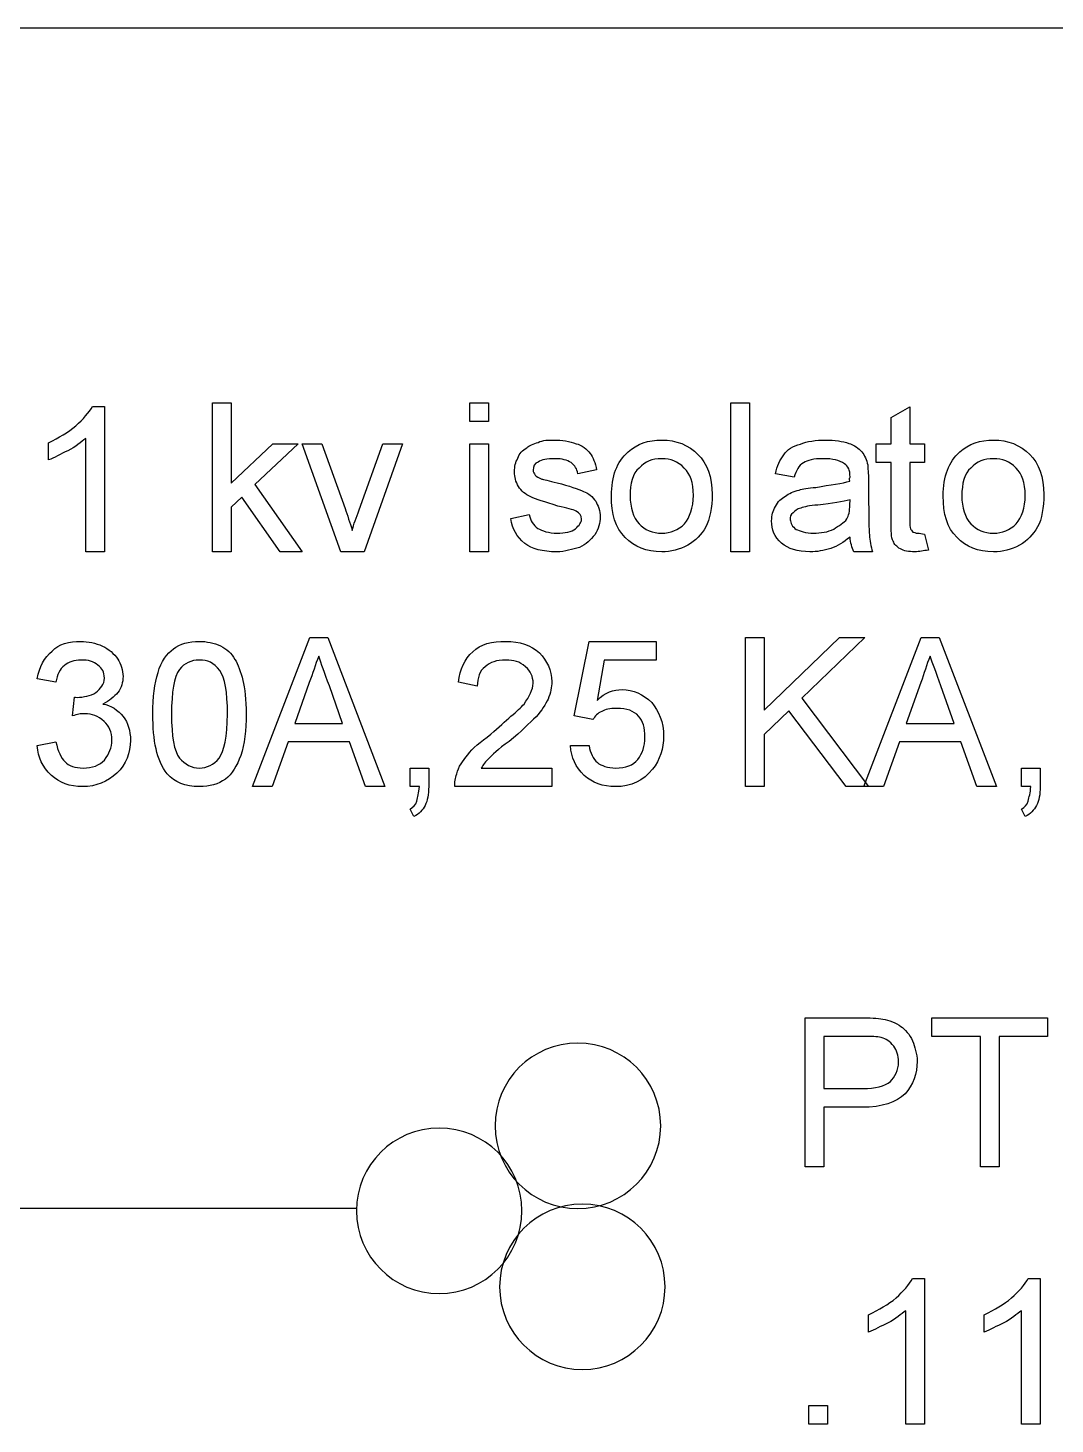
# Model space of a CAD drawing. Header units: millimetres. Extents: x 12 to 286, y 8 to 173.
# Drawn here: x 89.23 to 98.95, y 110.38 to 123.6 of the extents above; entities that cross this region are included whole.
import ezdxf

# ---------------------------------------------------------------- set-up
doc = ezdxf.new("R2010")
doc.units = ezdxf.units.MM
doc.layers.get('0').update_dxf_attribs({"linetype": 'CONTINUOUS'})

msp = doc.modelspace()

# ---------------------------------------------------------------- linework, layer by layer
at = {"color": 0}
for p, q in [((40.6121, 123.599), (159.272, 123.599)), ((89.8454, 120.015), (89.9583, 120.015)), ((89.9583, 120.015), (89.9583, 118.64)), ((90.9807, 118.64), (90.9807, 120.051)), ((90.9807, 120.051), (91.1571, 120.051)), ((91.1571, 120.051), (91.1571, 119.291)), ((93.4159, 119.874), (93.4159, 120.051)), ((93.4159, 120.051), (93.5923, 120.051)), ((93.5923, 120.051), (93.5923, 119.874)), ((95.8854, 118.64), (95.8854, 120.051)), ((95.8854, 120.051), (96.0617, 120.051)), ((96.0617, 120.051), (96.0617, 118.64)), ((97.4026, 119.911), (97.579, 120.013)), ((97.579, 120.013), (97.579, 119.662)), ((93.5923, 119.874), (93.4159, 119.874)), ((97.4026, 119.662), (97.4026, 119.911)), ((89.4292, 119.509), (89.4292, 119.672)), ((89.7819, 118.64), (89.7819, 119.712)), ((91.1571, 119.291), (91.5515, 119.662)), ((91.7924, 119.662), (91.3832, 119.276)), ((91.5515, 119.662), (91.7924, 119.662)), ((92.1964, 118.64), (91.8284, 119.662)), ((91.8284, 119.662), (92.0143, 119.662)), ((92.0143, 119.662), (92.2376, 119.05)), ((92.3699, 119.038), (92.5946, 119.662)), ((92.7806, 119.662), (92.4154, 118.64)), ((92.5946, 119.662), (92.7806, 119.662)), ((93.4159, 118.64), (93.4159, 119.662)), ((93.4159, 119.662), (93.5923, 119.662)), ((93.5923, 119.662), (93.5923, 118.64)), ((97.2605, 119.485), (97.2605, 119.662)), ((97.2605, 119.662), (97.4026, 119.662)), ((97.579, 119.662), (97.7194, 119.662)), ((97.7194, 119.662), (97.7194, 119.485)), ((97.4026, 119.485), (97.2605, 119.485)), ((97.4026, 118.933), (97.4026, 119.485)), ((97.7194, 119.485), (97.579, 119.485)), ((97.579, 119.485), (97.579, 118.944)), ((94.6146, 119.415), (94.4383, 119.379)), ((96.4847, 119.345), (96.3083, 119.379)), ((91.3832, 119.276), (91.8284, 118.64)), ((97.1903, 119.311), (97.1903, 119.101)), ((91.2594, 119.158), (91.1571, 119.061)), ((91.6217, 118.64), (91.2594, 119.158)), ((94.7568, 119.169), (94.7568, 119.169)), ((97.0125, 119.085), (97.0139, 119.133)), ((97.8958, 119.169), (97.8958, 119.169)), ((91.1571, 119.061), (91.1571, 118.64)), ((93.8029, 118.956), (93.9793, 118.992)), ((97.0139, 118.78), (97.0139, 118.78)), ((97.7194, 118.806), (97.7554, 118.656)), ((89.9583, 118.64), (89.7819, 118.64)), ((91.1571, 118.64), (90.9807, 118.64)), ((91.8284, 118.64), (91.6217, 118.64)), ((92.4154, 118.64), (92.1964, 118.64)), ((93.5923, 118.64), (93.4159, 118.64)), ((96.0617, 118.64), (95.8854, 118.64)), ((97.2263, 118.64), (97.0499, 118.64)), ((91.3613, 116.417), (91.9014, 117.828)), ((91.9014, 117.828), (92.0722, 117.828)), ((92.0722, 117.828), (92.6123, 116.417)), ((94.404, 117.086), (94.5444, 117.792)), ((94.5444, 117.792), (95.1798, 117.792)), ((95.1798, 117.792), (95.1798, 117.615)), ((96.0258, 116.417), (96.0258, 117.828)), ((96.0258, 117.828), (96.2021, 117.828)), ((96.2021, 117.828), (96.2021, 117.142)), ((96.2021, 117.142), (96.9148, 117.828)), ((97.1543, 117.828), (96.5592, 117.253)), ((96.9148, 117.828), (97.1543, 117.828)), ((97.1462, 116.417), (97.6877, 117.828)), ((97.6877, 117.828), (97.8574, 117.828)), ((97.8574, 117.828), (98.3989, 116.417)), ((94.6877, 117.615), (94.6217, 117.233)), ((95.1798, 117.615), (94.6877, 117.615)), ((89.4994, 117.405), (89.323, 117.439)), ((91.8972, 117.402), (91.7593, 117.016)), ((92.2129, 117.016), (92.0873, 117.37)), ((93.4861, 117.369), (93.3097, 117.405)), ((97.6835, 117.402), (97.5459, 117.016)), ((97.9992, 117.016), (97.874, 117.37)), ((89.6567, 117.086), (89.6744, 117.263)), ((96.5592, 117.253), (97.1903, 116.417)), ((90.4173, 117.104), (90.4173, 117.104)), ((96.4364, 117.136), (96.2021, 116.91)), ((96.9779, 116.417), (96.4364, 117.136)), ((91.7593, 117.016), (92.2129, 117.016)), ((94.5804, 117.052), (94.404, 117.086)), ((97.5459, 117.016), (97.9992, 117.016)), ((89.323, 116.805), (89.4994, 116.84)), ((91.6975, 116.84), (91.5458, 116.417)), ((92.2761, 116.84), (91.6975, 116.84)), ((92.4278, 116.417), (92.2761, 116.84)), ((96.2021, 116.91), (96.2021, 116.417)), ((97.4824, 116.84), (97.3307, 116.417)), ((98.0613, 116.84), (97.4824, 116.84)), ((98.2126, 116.417), (98.0613, 116.84)), ((94.3681, 116.805), (94.5444, 116.805)), ((92.8508, 116.417), (92.8508, 116.593)), ((92.8508, 116.593), (93.0271, 116.593)), ((93.0271, 116.593), (93.0271, 116.417)), ((93.5246, 116.593), (94.1917, 116.593)), ((94.1917, 116.593), (94.1917, 116.417)), ((98.6374, 116.417), (98.6374, 116.593)), ((98.6374, 116.593), (98.8138, 116.593)), ((98.8138, 116.593), (98.8138, 116.417)), ((91.5458, 116.417), (91.3613, 116.417)), ((92.6123, 116.417), (92.4278, 116.417)), ((92.939, 116.417), (92.8508, 116.417)), ((94.1917, 116.417), (93.2737, 116.417)), ((96.2021, 116.417), (96.0258, 116.417)), ((97.1903, 116.417), (96.9779, 116.417)), ((97.3307, 116.417), (97.1462, 116.417)), ((98.3989, 116.417), (98.2126, 116.417)), ((98.7242, 116.417), (98.6374, 116.417)), ((92.8867, 116.134), (92.8508, 116.204)), ((98.6716, 116.134), (98.6374, 116.204)), ((96.5909, 112.819), (96.5909, 114.23)), ((96.5909, 114.23), (97.113, 114.23)), ((97.7896, 114.053), (97.7896, 114.23)), ((97.7896, 114.23), (98.884, 114.23)), ((98.884, 114.23), (98.884, 114.053)), ((97.1324, 114.053), (96.7673, 114.053)), ((96.7673, 114.053), (96.7673, 113.558)), ((98.2486, 114.053), (97.7896, 114.053)), ((98.2486, 112.819), (98.2486, 114.053)), ((98.884, 114.053), (98.425, 114.053)), ((98.425, 114.053), (98.425, 112.819)), ((96.7673, 113.558), (97.1352, 113.558)), ((97.1254, 113.382), (96.7673, 113.382)), ((96.7673, 113.382), (96.7673, 112.819)), ((96.7673, 112.819), (96.5909, 112.819)), ((98.425, 112.819), (98.2486, 112.819)), ((92.3438, 112.423), (85.8654, 112.423)), ((97.6066, 111.76), (97.7194, 111.76)), ((97.7194, 111.76), (97.7194, 110.383)), ((98.6991, 111.76), (98.8138, 111.76)), ((98.8138, 111.76), (98.8138, 110.383)), ((97.1903, 111.253), (97.1903, 111.416)), ((97.5431, 110.383), (97.5431, 111.456)), ((98.2846, 111.253), (98.2846, 111.416)), ((98.6374, 110.383), (98.6374, 111.456)), ((96.6251, 110.383), (96.6251, 110.56)), ((96.6251, 110.56), (96.8015, 110.56)), ((96.8015, 110.56), (96.8015, 110.383)), ((96.8015, 110.383), (96.6251, 110.383)), ((97.7194, 110.383), (97.5431, 110.383)), ((98.8138, 110.383), (98.6374, 110.383))]:
    msp.add_line(p, q, dxfattribs=at)
for points in [[(89.6881, 119.832), (89.7572, 119.898), (89.8137, 119.955), (89.8454, 120.015)], [(89.4292, 119.672), (89.5283, 119.724), (89.6137, 119.769), (89.6881, 119.832)], [(89.7819, 119.712), (89.7393, 119.68), (89.6842, 119.634), (89.6137, 119.596)], [(93.8706, 119.526), (93.8802, 119.575), (93.919, 119.599), (93.9546, 119.625)], [(93.9546, 119.625), (93.9782, 119.645), (94.0181, 119.662), (94.0636, 119.676)], [(94.0636, 119.676), (94.1063, 119.698), (94.1599, 119.698), (94.2125, 119.698)], [(94.2125, 119.698), (94.2855, 119.698), (94.3624, 119.687), (94.4217, 119.663)], [(94.4217, 119.663), (94.4757, 119.652), (94.5265, 119.61), (94.5554, 119.571)], [(94.9138, 119.585), (94.9949, 119.662), (95.1068, 119.698), (95.2334, 119.698)], [(95.2334, 119.698), (95.3657, 119.698), (95.4871, 119.652), (95.5753, 119.561)], [(96.387, 119.557), (96.4198, 119.614), (96.4752, 119.637), (96.544, 119.66)], [(96.544, 119.66), (96.6047, 119.686), (96.6929, 119.698), (96.7825, 119.698)], [(96.7825, 119.698), (96.8678, 119.698), (96.9465, 119.687), (97.0015, 119.666)], [(97.0015, 119.666), (97.0499, 119.655), (97.0993, 119.618), (97.1254, 119.585)], [(98.0528, 119.585), (98.1357, 119.662), (98.2472, 119.698), (98.3728, 119.698)], [(98.3728, 119.698), (98.5061, 119.698), (98.6261, 119.652), (98.7143, 119.561)], [(89.6137, 119.596), (89.5421, 119.567), (89.4842, 119.528), (89.4292, 119.509)], [(93.8389, 119.397), (93.8389, 119.45), (93.8484, 119.487), (93.8706, 119.526)], [(94.0636, 119.49), (94.0262, 119.479), (94.0153, 119.443), (94.0153, 119.414)], [(94.2262, 119.521), (94.1395, 119.521), (94.0964, 119.511), (94.0636, 119.49)], [(94.3751, 119.484), (94.3377, 119.509), (94.2894, 119.521), (94.2262, 119.521)], [(94.4383, 119.379), (94.4316, 119.425), (94.4093, 119.459), (94.3751, 119.484)], [(94.5554, 119.571), (94.5804, 119.539), (94.6051, 119.48), (94.6146, 119.415)], [(94.7568, 119.169), (94.7568, 119.356), (94.8076, 119.495), (94.9138, 119.585)], [(95.2334, 119.521), (95.1399, 119.521), (95.075, 119.493), (95.0186, 119.433)], [(95.4458, 119.433), (95.3823, 119.498), (95.3174, 119.521), (95.2334, 119.521)], [(95.5753, 119.561), (95.6606, 119.48), (95.709, 119.344), (95.709, 119.182)], [(96.3083, 119.379), (96.3249, 119.452), (96.3496, 119.512), (96.387, 119.557)], [(96.5743, 119.482), (96.5274, 119.458), (96.5041, 119.41), (96.4847, 119.345)], [(96.7602, 119.521), (96.6668, 119.521), (96.6128, 119.508), (96.5743, 119.482)], [(96.9627, 119.472), (96.9105, 119.509), (96.8498, 119.521), (96.7602, 119.521)], [(97.1254, 119.585), (97.1504, 119.555), (97.1709, 119.512), (97.1822, 119.462)], [(97.8958, 119.169), (97.8958, 119.356), (97.948, 119.495), (98.0528, 119.585)], [(98.3728, 119.521), (98.2804, 119.521), (98.214, 119.493), (98.1576, 119.433)], [(98.5862, 119.433), (98.5213, 119.498), (98.4582, 119.521), (98.3728, 119.521)], [(98.7143, 119.561), (98.8011, 119.48), (98.848, 119.344), (98.848, 119.182)], [(93.8773, 119.258), (93.8498, 119.305), (93.8389, 119.346), (93.8389, 119.397)], [(94.0153, 119.414), (94.0153, 119.396), (94.0223, 119.379), (94.0361, 119.366)], [(94.0361, 119.366), (94.0414, 119.355), (94.0703, 119.338), (94.0978, 119.328)], [(95.0186, 119.433), (94.9551, 119.381), (94.9332, 119.287), (94.9332, 119.169)], [(95.5326, 119.174), (95.5326, 119.297), (95.5036, 119.374), (95.4458, 119.433)], [(97.0139, 119.348), (97.0139, 119.417), (96.9973, 119.448), (96.9627, 119.472)], [(97.0125, 119.309), (97.0015, 119.33), (97.0139, 119.342), (97.0139, 119.348)], [(97.1822, 119.462), (97.1779, 119.44), (97.1903, 119.381), (97.1903, 119.311)], [(98.1576, 119.433), (98.0955, 119.381), (98.0722, 119.287), (98.0722, 119.169)], [(98.6716, 119.174), (98.6716, 119.297), (98.6427, 119.374), (98.5862, 119.433)], [(93.9934, 119.159), (93.938, 119.185), (93.9038, 119.216), (93.8773, 119.258)], [(94.0978, 119.328), (94.1105, 119.328), (94.1641, 119.311), (94.2439, 119.293)], [(94.2439, 119.293), (94.3557, 119.265), (94.4439, 119.232), (94.4922, 119.211)], [(94.4922, 119.211), (94.5363, 119.199), (94.5804, 119.159), (94.6079, 119.118)], [(96.4022, 119.167), (96.4325, 119.192), (96.4833, 119.211), (96.5316, 119.224)], [(96.5316, 119.224), (96.5634, 119.237), (96.6198, 119.242), (96.6914, 119.25)], [(96.6914, 119.25), (96.8266, 119.275), (96.9437, 119.286), (97.0125, 119.309)], [(94.2495, 119.073), (94.1215, 119.115), (94.0428, 119.134), (93.9934, 119.159)], [(94.6079, 119.118), (94.627, 119.083), (94.6506, 119.028), (94.6506, 118.967)], [(94.8877, 118.776), (94.791, 118.868), (94.7568, 118.998), (94.7568, 119.169)], [(94.9332, 119.169), (94.9332, 119.063), (94.9607, 118.962), (95.0186, 118.904)], [(95.4472, 118.904), (95.4966, 118.969), (95.5326, 119.053), (95.5326, 119.174)], [(95.709, 119.182), (95.709, 119.06), (95.6882, 118.95), (95.6497, 118.875)], [(96.3083, 119.068), (96.3316, 119.119), (96.3634, 119.143), (96.4022, 119.167)], [(96.7109, 119.082), (96.6294, 119.079), (96.58, 119.064), (96.5482, 119.054)], [(97.0139, 119.133), (96.9465, 119.114), (96.8456, 119.096), (96.7109, 119.082)], [(96.9836, 118.952), (97.0015, 118.982), (97.0125, 119.025), (97.0125, 119.085)], [(97.1903, 119.101), (97.1903, 118.966), (97.1931, 118.854), (97.1973, 118.799)], [(98.0267, 118.776), (97.9318, 118.868), (97.8958, 118.998), (97.8958, 119.169)], [(98.0722, 119.169), (98.0722, 119.063), (98.0997, 118.962), (98.1576, 118.904)], [(98.5862, 118.904), (98.6374, 118.969), (98.6716, 119.053), (98.6716, 119.174)], [(98.848, 119.182), (98.848, 119.06), (98.8289, 118.95), (98.7887, 118.875)], [(92.2376, 119.05), (92.2542, 118.988), (92.2845, 118.915), (92.3036, 118.843)], [(92.3036, 118.843), (92.3149, 118.9), (92.3424, 118.962), (92.3699, 119.038)], [(93.9366, 118.719), (93.8583, 118.781), (93.8223, 118.852), (93.8029, 118.956)], [(93.9793, 118.992), (93.9892, 118.934), (94.0167, 118.892), (94.0594, 118.861)], [(94.4217, 119.025), (94.3903, 119.039), (94.3391, 119.054), (94.2495, 119.073)], [(94.4164, 118.856), (94.4506, 118.893), (94.4742, 118.914), (94.4742, 118.95)], [(94.4742, 118.95), (94.4742, 118.984), (94.4563, 119.006), (94.4217, 119.025)], [(94.6506, 118.967), (94.6506, 118.918), (94.634, 118.853), (94.5995, 118.802)], [(96.2724, 118.932), (96.2724, 118.989), (96.285, 119.027), (96.3083, 119.068)], [(96.4752, 119.009), (96.4487, 118.995), (96.4487, 118.967), (96.4487, 118.944)], [(96.5482, 119.054), (96.5069, 119.046), (96.4928, 119.028), (96.4752, 119.009)], [(96.8597, 118.854), (96.9077, 118.89), (96.9574, 118.912), (96.9836, 118.952)], [(94.0594, 118.861), (94.0992, 118.839), (94.1641, 118.816), (94.2414, 118.816)], [(94.2414, 118.816), (94.3158, 118.816), (94.379, 118.83), (94.4164, 118.856)], [(95.0186, 118.904), (95.0694, 118.85), (95.1466, 118.816), (95.2334, 118.816)], [(95.2334, 118.816), (95.3121, 118.816), (95.3893, 118.845), (95.4472, 118.904)], [(95.6497, 118.875), (95.607, 118.805), (95.553, 118.743), (95.4786, 118.702)], [(96.3662, 118.721), (96.296, 118.784), (96.2724, 118.846), (96.2724, 118.932)], [(96.4487, 118.944), (96.4487, 118.911), (96.4681, 118.877), (96.5055, 118.852)], [(96.5055, 118.852), (96.5359, 118.839), (96.5976, 118.816), (96.6692, 118.816)], [(96.6692, 118.816), (96.7384, 118.816), (96.8043, 118.828), (96.8597, 118.854)], [(97.4217, 118.741), (97.4026, 118.773), (97.4026, 118.835), (97.4026, 118.933)], [(97.579, 118.944), (97.579, 118.904), (97.5801, 118.87), (97.5857, 118.857)], [(97.5857, 118.857), (97.5886, 118.854), (97.5981, 118.834), (97.6094, 118.827)], [(97.6094, 118.827), (97.6104, 118.827), (97.6369, 118.816), (97.6574, 118.816)], [(97.6574, 118.816), (97.6697, 118.816), (97.6947, 118.812), (97.7194, 118.806)], [(98.1576, 118.904), (98.2102, 118.85), (98.2857, 118.816), (98.3728, 118.816)], [(98.3728, 118.816), (98.4525, 118.816), (98.5298, 118.845), (98.5862, 118.904)], [(98.7887, 118.875), (98.746, 118.805), (98.6924, 118.743), (98.618, 118.702)], [(94.24, 118.64), (94.1021, 118.64), (94.0058, 118.666), (93.9366, 118.719)], [(94.4534, 118.682), (94.386, 118.663), (94.3197, 118.64), (94.24, 118.64)], [(94.5995, 118.802), (94.5596, 118.755), (94.5183, 118.71), (94.4534, 118.682)], [(95.2334, 118.64), (95.0845, 118.64), (94.9759, 118.685), (94.8877, 118.776)], [(95.4786, 118.702), (95.3975, 118.663), (95.3216, 118.64), (95.2334, 118.64)], [(96.635, 118.64), (96.5165, 118.64), (96.4297, 118.667), (96.3662, 118.721)], [(97.0139, 118.78), (96.9546, 118.729), (96.8939, 118.692), (96.8319, 118.671)], [(97.0499, 118.64), (97.0305, 118.679), (97.0195, 118.726), (97.0139, 118.78)], [(97.1973, 118.799), (97.1998, 118.748), (97.2111, 118.69), (97.2263, 118.64)], [(97.4908, 118.667), (97.452, 118.688), (97.4355, 118.711), (97.4217, 118.741)], [(98.3728, 118.64), (98.2239, 118.64), (98.1149, 118.685), (98.0267, 118.776)], [(98.618, 118.702), (98.5379, 118.663), (98.461, 118.64), (98.3728, 118.64)], [(96.8319, 118.671), (96.7602, 118.65), (96.7052, 118.64), (96.635, 118.64)], [(97.6298, 118.64), (97.5653, 118.64), (97.5237, 118.649), (97.4908, 118.667)], [(97.7554, 118.656), (97.7085, 118.65), (97.6672, 118.64), (97.6298, 118.64)], [(89.4637, 117.7), (89.5244, 117.769), (89.6264, 117.792), (89.735, 117.792)], [(89.735, 117.792), (89.8013, 117.792), (89.8783, 117.777), (89.9403, 117.748)], [(90.6127, 117.722), (90.6709, 117.769), (90.7591, 117.792), (90.8583, 117.792)], [(90.8583, 117.792), (90.9242, 117.792), (90.9973, 117.778), (91.0579, 117.749)], [(93.4448, 117.693), (93.5136, 117.769), (93.6279, 117.792), (93.7588, 117.792)], [(93.7588, 117.792), (93.8844, 117.792), (93.9973, 117.756), (94.076, 117.683)], [(89.323, 117.439), (89.3438, 117.552), (89.3907, 117.639), (89.4637, 117.7)], [(89.9403, 117.748), (89.9968, 117.72), (90.0522, 117.676), (90.085, 117.624)], [(90.085, 117.624), (90.1114, 117.581), (90.1347, 117.518), (90.1347, 117.458)], [(90.4656, 117.497), (90.4946, 117.604), (90.5482, 117.675), (90.6127, 117.722)], [(91.0579, 117.749), (91.1158, 117.723), (91.1627, 117.677), (91.1931, 117.622)], [(91.9868, 117.651), (91.9536, 117.573), (91.9304, 117.49), (91.8972, 117.402)], [(92.0873, 117.37), (92.0404, 117.498), (92.0115, 117.581), (91.9868, 117.651)], [(93.3097, 117.405), (93.3221, 117.53), (93.3662, 117.627), (93.4448, 117.693)], [(94.076, 117.683), (94.1447, 117.61), (94.1917, 117.518), (94.1917, 117.409)], [(97.7717, 117.651), (97.7388, 117.573), (97.7152, 117.49), (97.6835, 117.402)], [(97.874, 117.37), (97.827, 117.498), (97.7981, 117.581), (97.7717, 117.651)], [(89.5809, 117.563), (89.5354, 117.533), (89.5117, 117.475), (89.4994, 117.405)], [(89.7407, 117.615), (89.6676, 117.615), (89.6235, 117.599), (89.5809, 117.563)], [(89.8977, 117.567), (89.8536, 117.604), (89.8042, 117.615), (89.7407, 117.615)], [(89.9583, 117.445), (89.9583, 117.504), (89.9375, 117.536), (89.8977, 117.567)], [(90.4173, 117.104), (90.4173, 117.27), (90.4339, 117.395), (90.4656, 117.497)], [(90.6681, 117.527), (90.617, 117.457), (90.5937, 117.31), (90.5937, 117.104)], [(90.8569, 117.615), (90.7768, 117.615), (90.7189, 117.586), (90.6681, 117.527)], [(91.0498, 117.515), (90.992, 117.592), (90.938, 117.615), (90.8569, 117.615)], [(91.1229, 117.104), (91.1229, 117.317), (91.0978, 117.447), (91.0498, 117.515)], [(91.1931, 117.622), (91.2234, 117.577), (91.2481, 117.501), (91.2689, 117.423)], [(93.5605, 117.551), (93.5108, 117.516), (93.4875, 117.446), (93.4861, 117.369)], [(93.7563, 117.615), (93.6667, 117.615), (93.6089, 117.595), (93.5605, 117.551)], [(93.9437, 117.552), (93.8844, 117.604), (93.8332, 117.615), (93.7563, 117.615)], [(94.0153, 117.396), (94.0153, 117.461), (93.992, 117.51), (93.9437, 117.552)], [(89.8783, 117.307), (89.9223, 117.346), (89.9583, 117.383), (89.9583, 117.445)], [(90.1347, 117.458), (90.1347, 117.409), (90.1181, 117.352), (90.0864, 117.307)], [(91.2689, 117.423), (91.2869, 117.35), (91.2992, 117.238), (91.2992, 117.104)], [(93.9299, 117.199), (93.9793, 117.275), (94.0153, 117.332), (94.0153, 117.396)], [(94.1917, 117.409), (94.1917, 117.365), (94.1807, 117.3), (94.1571, 117.246)], [(89.6744, 117.263), (89.6744, 117.263), (89.6938, 117.262), (89.7008, 117.262)], [(89.7008, 117.262), (89.7587, 117.263), (89.826, 117.277), (89.8783, 117.307)], [(90.0864, 117.307), (90.0465, 117.271), (90.0067, 117.226), (89.9432, 117.199)], [(94.1571, 117.246), (94.1338, 117.199), (94.0964, 117.137), (94.0428, 117.078)], [(94.6217, 117.233), (94.6947, 117.31), (94.7759, 117.335), (94.8588, 117.335)], [(94.8588, 117.335), (94.9579, 117.335), (95.0613, 117.293), (95.1371, 117.212)], [(89.771, 117.106), (89.7322, 117.111), (89.7019, 117.099), (89.6567, 117.086)], [(89.9555, 117.035), (89.8962, 117.088), (89.8454, 117.106), (89.771, 117.106)], [(89.9432, 117.199), (90.019, 117.19), (90.0892, 117.14), (90.1361, 117.08)], [(90.551, 116.538), (90.4515, 116.669), (90.4173, 116.851), (90.4173, 117.104)], [(90.5937, 117.104), (90.5937, 116.894), (90.6184, 116.749), (90.6695, 116.687)], [(91.0456, 116.687), (91.0869, 116.753), (91.1229, 116.888), (91.1229, 117.104)], [(91.2992, 117.104), (91.2992, 116.953), (91.2827, 116.815), (91.2495, 116.713)], [(93.6156, 116.913), (93.7602, 117.049), (93.8735, 117.135), (93.9299, 117.199)], [(94.6644, 117.128), (94.6256, 117.118), (94.6023, 117.082), (94.5804, 117.052)], [(94.8062, 117.158), (94.7402, 117.158), (94.699, 117.147), (94.6644, 117.128)], [(95.0129, 117.085), (94.9688, 117.133), (94.9043, 117.158), (94.8062, 117.158)], [(95.1371, 117.212), (95.2031, 117.136), (95.25, 117.025), (95.25, 116.896)], [(90.0285, 116.858), (90.0285, 116.935), (90.0053, 116.989), (89.9555, 117.035)], [(90.1361, 117.08), (90.1816, 117.022), (90.2049, 116.944), (90.2049, 116.855)], [(94.0428, 117.078), (93.9807, 117.022), (93.9052, 116.942), (93.7892, 116.844)], [(95.0736, 116.885), (95.0736, 116.978), (95.0528, 117.037), (95.0129, 117.085)], [(89.4994, 116.84), (89.5188, 116.753), (89.5477, 116.689), (89.5862, 116.651)], [(89.9597, 116.669), (90.0053, 116.73), (90.0285, 116.783), (90.0285, 116.858)], [(90.2049, 116.855), (90.2049, 116.739), (90.1622, 116.629), (90.0769, 116.543)], [(93.3965, 116.717), (93.4392, 116.78), (93.5179, 116.841), (93.6156, 116.913)], [(93.7892, 116.844), (93.6805, 116.774), (93.6212, 116.709), (93.5937, 116.68)], [(95.0062, 116.673), (95.0503, 116.735), (95.0736, 116.797), (95.0736, 116.885)], [(95.25, 116.896), (95.25, 116.779), (95.214, 116.669), (95.1452, 116.581)], [(89.4567, 116.524), (89.3699, 116.607), (89.3339, 116.689), (89.323, 116.805)], [(91.2495, 116.713), (91.211, 116.616), (91.1684, 116.534), (91.1035, 116.487)], [(93.2931, 116.537), (93.3083, 116.607), (93.3496, 116.659), (93.3965, 116.717)], [(94.4989, 116.523), (94.415, 116.605), (94.379, 116.688), (94.3681, 116.805)], [(94.5444, 116.805), (94.5568, 116.735), (94.5829, 116.681), (94.6231, 116.645)], [(89.5862, 116.651), (89.6193, 116.616), (89.6814, 116.593), (89.7572, 116.593)], [(89.7572, 116.593), (89.8426, 116.593), (89.9128, 116.618), (89.9597, 116.669)], [(90.6695, 116.687), (90.7189, 116.629), (90.7838, 116.593), (90.8583, 116.593)], [(90.8583, 116.593), (90.9271, 116.593), (90.9948, 116.625), (91.0456, 116.687)], [(93.5937, 116.68), (93.5648, 116.658), (93.5426, 116.622), (93.5246, 116.593)], [(94.6231, 116.645), (94.6602, 116.616), (94.7194, 116.593), (94.7967, 116.593)], [(95.1452, 116.581), (95.0599, 116.475), (94.9427, 116.417), (94.7953, 116.417)], [(94.7967, 116.593), (94.8902, 116.593), (94.9621, 116.619), (95.0062, 116.673)], [(89.7516, 116.417), (89.6317, 116.417), (89.5354, 116.453), (89.4567, 116.524)], [(90.0769, 116.543), (89.9859, 116.464), (89.8825, 116.417), (89.7516, 116.417)], [(90.8583, 116.417), (90.7217, 116.417), (90.6254, 116.457), (90.551, 116.538)], [(91.1035, 116.487), (91.0332, 116.44), (90.956, 116.417), (90.8583, 116.417)], [(93.2737, 116.417), (93.2727, 116.458), (93.2794, 116.498), (93.2931, 116.537)], [(94.7953, 116.417), (94.6725, 116.417), (94.5762, 116.453), (94.4989, 116.523)], [(92.9157, 116.279), (92.9199, 116.321), (92.9375, 116.356), (92.939, 116.417)], [(93.0271, 116.417), (93.0271, 116.344), (93.0162, 116.284), (92.9929, 116.239)], [(98.7005, 116.279), (98.7062, 116.321), (98.7227, 116.356), (98.7242, 116.417)], [(98.8138, 116.417), (98.8138, 116.344), (98.8011, 116.284), (98.7792, 116.239)], [(92.8508, 116.204), (92.8797, 116.221), (92.9019, 116.246), (92.9157, 116.279)], [(92.9929, 116.239), (92.9707, 116.195), (92.9351, 116.159), (92.8867, 116.134)], [(98.6374, 116.204), (98.6663, 116.221), (98.6868, 116.246), (98.7005, 116.279)], [(98.7792, 116.239), (98.7559, 116.195), (98.7213, 116.159), (98.6716, 116.134)], [(97.113, 114.23), (97.1959, 114.23), (97.2757, 114.224), (97.324, 114.216)], [(97.324, 114.216), (97.3832, 114.209), (97.4492, 114.181), (97.4961, 114.148)], [(97.4961, 114.148), (97.5335, 114.119), (97.579, 114.07), (97.6066, 114.011)], [(94.4383, 113.99), (94.0058, 113.99), (93.6554, 113.639), (93.6554, 113.206)], [(95.2225, 113.206), (95.2225, 113.639), (94.8711, 113.99), (94.4383, 113.99)], [(97.3088, 114.041), (97.2714, 114.053), (97.2178, 114.053), (97.1324, 114.053)], [(97.4273, 113.96), (97.3889, 114.008), (97.3571, 114.027), (97.3088, 114.041)], [(97.4729, 113.811), (97.4729, 113.878), (97.4577, 113.918), (97.4273, 113.96)], [(97.6066, 114.011), (97.6256, 113.954), (97.6492, 113.887), (97.6492, 113.816)], [(97.3956, 113.625), (97.4369, 113.67), (97.4729, 113.731), (97.4729, 113.811)], [(97.6492, 113.816), (97.6492, 113.703), (97.6104, 113.593), (97.5349, 113.509)], [(97.1352, 113.558), (97.2524, 113.558), (97.3448, 113.581), (97.3956, 113.625)], [(97.5349, 113.509), (97.4506, 113.429), (97.3226, 113.382), (97.1254, 113.382)], [(93.1263, 113.185), (92.6938, 113.185), (92.3438, 112.835), (92.3438, 112.402)], [(93.9091, 112.402), (93.9091, 112.835), (93.5591, 113.185), (93.1263, 113.185)], [(93.6554, 113.206), (93.6554, 112.775), (94.0058, 112.423), (94.4383, 112.423)], [(94.4383, 112.423), (94.8711, 112.423), (95.2225, 112.775), (95.2225, 113.206)], [(92.3438, 112.402), (92.3438, 111.97), (92.6938, 111.618), (93.1263, 111.618)], [(93.1263, 111.618), (93.5591, 111.618), (93.9091, 111.97), (93.9091, 112.402)], [(94.4809, 112.466), (94.0484, 112.466), (93.6985, 112.115), (93.6985, 111.682)], [(95.2638, 111.682), (95.2638, 112.115), (94.9138, 112.466), (94.4809, 112.466)], [(93.6985, 111.682), (93.6985, 111.25), (94.0484, 110.899), (94.4809, 110.899)], [(94.4809, 110.899), (94.9138, 110.899), (95.2638, 111.25), (95.2638, 111.682)], [(97.4492, 111.577), (97.5184, 111.642), (97.5748, 111.701), (97.6066, 111.76)], [(98.5421, 111.577), (98.6123, 111.642), (98.6688, 111.701), (98.6991, 111.76)], [(97.1903, 111.416), (97.2894, 111.47), (97.3748, 111.514), (97.4492, 111.577)], [(98.2846, 111.416), (98.3823, 111.47), (98.4691, 111.514), (98.5421, 111.577)], [(97.5431, 111.456), (97.5004, 111.426), (97.4453, 111.379), (97.3748, 111.34)], [(98.6374, 111.456), (98.5943, 111.426), (98.5379, 111.379), (98.4691, 111.34)], [(97.3748, 111.34), (97.3032, 111.312), (97.2453, 111.272), (97.1903, 111.253)], [(98.4691, 111.34), (98.3975, 111.312), (98.3382, 111.272), (98.2846, 111.253)]]:
    msp.add_open_spline(points, degree=3, dxfattribs=at)

doc.saveas('drawing.dxf')
